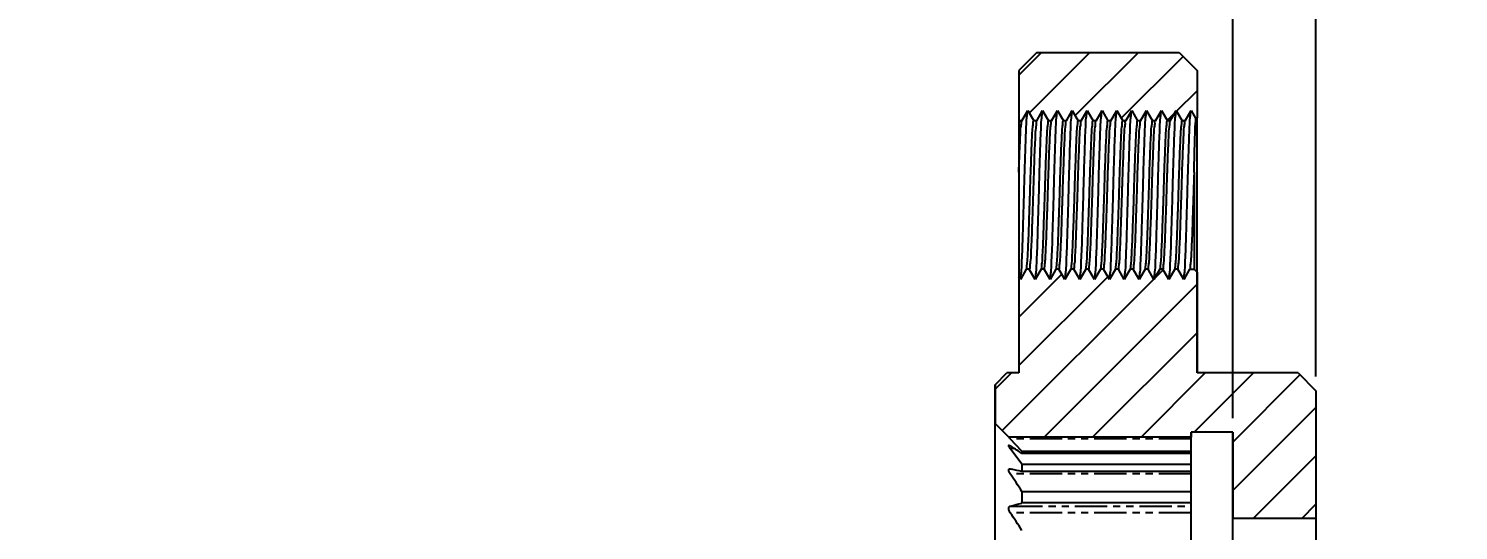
# Model space of a CAD drawing. Header units: inches. Extents: x 143 to 260, y 260 to 338.
# Drawn here: x 182.26 to 206.34, y 314.39 to 322.85 of the extents above; entities that cross this region are included whole.
import ezdxf

# ---------------------------------------------------------------- set-up
doc = ezdxf.new("R2010")
doc.units = ezdxf.units.IN
doc.header["$LTSCALE"] = 1.21
doc.header["$MEASUREMENT"] = 0
doc.header["$PDMODE"] = 3
doc.header["$PDSIZE"] = 0.3125
doc.linetypes.add('PHANTOM', pattern=[0.8, 0.45, -0.05, 0.1, -0.05, 0.1, -0.05])
doc.layers.get('0').update_dxf_attribs({"linetype": 'CONTINUOUS'})
doc.layers.get('Defpoints').update_dxf_attribs({"linetype": 'CONTINUOUS'})
doc.layers.add('DEFAULT_3', color=7, linetype='PHANTOM')
doc.styles.get("Standard").update_dxf_attribs({"font": 'txt', "width": 0.8})
doc.dimstyles.new('lqq', dxfattribs={"dimscale": 0.8, "dimtxt": 3.5, "dimasz": 1.5, "dimexe": 1, "dimexo": 0.3, "dimgap": 1.5, "dimtad": 1, "dimtoh": 1, "dimdsep": 46, "dimtxsty": 'Standard', "dimcen": 2.5, "dimclrd": 5, "dimclre": 5, "dimclrt": 5, "dimazin": 2, "dimtfac": 0.714286, "dimtmove": 0, "dimatfit": 3, "dimfxl": 1, "dimtolj": 1, "dimtzin": 0, "dimlwd": -1, "dimlwe": -1, "dimarcsym": 0})

# ---------------------------------------------------------------- blocks, each defined once
blk = doc.blocks.new('*D27')
at = {"color": 5, "transparency": 16777216}
for p, q in [((178.019, 323.077), (176.373, 321.132)), ((187.432, 323.077), (178.019, 323.077)), ((163.452, 305.866), (175.597, 320.216)), ((162.676, 304.95), (161.901, 304.034))]:
    blk.add_line(p, q, dxfattribs=at)
for points in [[(176.22, 321.261), (176.525, 321.002), (175.597, 320.216)], [(162.524, 305.079), (162.829, 304.82), (163.452, 305.866)]]:
    blk.add_solid(points, dxfattribs=at)
at = {"layer": 'Defpoints', "color": 0, "transparency": 16777216}
for p in [(175.597, 320.216), (163.452, 305.866)]:
    blk.add_point(p, dxfattribs=at)
at = {"color": 5, "transparency": 16777216, "insert": (183.326, 325.677), "char_height": 2.8, "attachment_point": 5}
blk.add_mtext('\\A1;∅18.8', dxfattribs=at)
blk = doc.blocks.new('*D32')
at = {"color": 5, "transparency": 16777216}
for p, q in [((202.536, 316.281), (202.536, 324.766)), ((203.936, 316.981), (203.936, 324.766)), ((201.336, 323.966), (194.003, 323.966)), ((203.936, 323.966), (202.536, 323.966)), ((205.136, 323.966), (206.336, 323.966))]:
    blk.add_line(p, q, dxfattribs=at)
for points in [[(201.336, 324.166), (201.336, 323.766), (202.536, 323.966)], [(205.136, 324.166), (205.136, 323.766), (203.936, 323.966)]]:
    blk.add_solid(points, dxfattribs=at)
at = {"layer": 'Defpoints', "color": 0, "transparency": 16777216}
for p in [(202.536, 323.966), (203.936, 316.741), (202.536, 316.041)]:
    blk.add_point(p, dxfattribs=at)
at = {"color": 5, "transparency": 16777216, "insert": (197.07, 326.566), "char_height": 2.8, "attachment_point": 5}
blk.add_mtext('\\A1;1.4', dxfattribs=at)

msp = doc.modelspace()

# ---------------------------------------------------------------- hatches: boundary and pattern name
at = {"linetype": 'Continuous'}
h = msp.add_hatch(dxfattribs=at)
h.set_pattern_fill('XSEC0002', color=2, scale=0.576564, angle=45, style=0, pattern_type=0)
h.set_pattern_definition([(45, (0, 0), (-0.40769225, 0.40769225), [])])
edge = h.paths.add_edge_path()
edge.add_line((203.936, 316.741), (203.936, 314.591))
edge.add_line((203.936, 314.591), (202.536, 314.591))
edge.add_line((202.536, 316.041), (202.536, 314.591))
edge.add_line((202.536, 316.041), (201.836, 316.041))
edge.add_line((201.836, 316.041), (201.836, 315.962))
edge.add_line((201.836, 315.962), (198.765, 315.962))
edge.add_line((198.765, 315.962), (198.536, 316.191))
edge.add_line((198.536, 316.841), (198.536, 316.191))
edge.add_line((198.536, 316.841), (198.736, 317.041))
edge.add_line((198.936, 317.041), (198.736, 317.041))
edge.add_line((198.936, 318.661), (198.936, 317.041))
edge.add_line((198.961, 318.617), (198.936, 318.661))
edge.add_line((199.061, 318.791), (198.961, 318.617))
edge.add_line((199.111, 318.791), (199.061, 318.791))
edge.add_line((199.211, 318.617), (199.111, 318.791))
edge.add_line((199.311, 318.791), (199.211, 318.617))
edge.add_line((199.361, 318.791), (199.311, 318.791))
edge.add_line((199.461, 318.617), (199.361, 318.791))
edge.add_line((199.561, 318.791), (199.461, 318.617))
edge.add_line((199.611, 318.791), (199.561, 318.791))
edge.add_line((199.711, 318.617), (199.611, 318.791))
edge.add_line((199.811, 318.791), (199.711, 318.617))
edge.add_line((199.861, 318.791), (199.811, 318.791))
edge.add_line((199.961, 318.617), (199.861, 318.791))
edge.add_line((200.061, 318.791), (199.961, 318.617))
edge.add_line((200.111, 318.791), (200.061, 318.791))
edge.add_line((200.211, 318.617), (200.111, 318.791))
edge.add_line((200.311, 318.791), (200.211, 318.617))
edge.add_line((200.361, 318.791), (200.311, 318.791))
edge.add_line((200.461, 318.617), (200.361, 318.791))
edge.add_line((200.561, 318.791), (200.461, 318.617))
edge.add_line((200.611, 318.791), (200.561, 318.791))
edge.add_line((200.711, 318.617), (200.611, 318.791))
edge.add_line((200.811, 318.791), (200.711, 318.617))
edge.add_line((200.861, 318.791), (200.811, 318.791))
edge.add_line((200.961, 318.617), (200.861, 318.791))
edge.add_line((201.061, 318.791), (200.961, 318.617))
edge.add_line((201.111, 318.791), (201.061, 318.791))
edge.add_line((201.211, 318.617), (201.111, 318.791))
edge.add_line((201.311, 318.791), (201.211, 318.617))
edge.add_line((201.361, 318.791), (201.311, 318.791))
edge.add_line((201.461, 318.617), (201.361, 318.791))
edge.add_line((201.561, 318.791), (201.461, 318.617))
edge.add_line((201.611, 318.791), (201.561, 318.791))
edge.add_line((201.711, 318.617), (201.611, 318.791))
edge.add_line((201.811, 318.791), (201.711, 318.617))
edge.add_line((201.811, 318.791), (201.886, 318.791))
edge.add_line((201.936, 318.741), (201.886, 318.791))
edge.add_line((201.936, 318.741), (201.936, 317.041))
edge.add_line((203.636, 317.041), (201.936, 317.041))
edge.add_line((203.636, 317.041), (203.936, 316.741))
edge = h.paths.add_edge_path()
edge.add_line((203.936, 311.491), (203.936, 309.341))
edge.add_line((203.636, 309.041), (203.936, 309.341))
edge.add_line((203.636, 309.041), (201.936, 309.041))
edge.add_line((201.936, 309.041), (201.936, 307.341))
edge.add_line((201.936, 307.341), (201.886, 307.291))
edge.add_line((201.811, 307.291), (201.886, 307.291))
edge.add_line((201.711, 307.464), (201.811, 307.291))
edge.add_line((201.611, 307.291), (201.711, 307.464))
edge.add_line((201.611, 307.291), (201.561, 307.291))
edge.add_line((201.461, 307.464), (201.561, 307.291))
edge.add_line((201.361, 307.291), (201.461, 307.464))
edge.add_line((201.361, 307.291), (201.311, 307.291))
edge.add_line((201.211, 307.464), (201.311, 307.291))
edge.add_line((201.111, 307.291), (201.211, 307.464))
edge.add_line((201.111, 307.291), (201.061, 307.291))
edge.add_line((200.961, 307.464), (201.061, 307.291))
edge.add_line((200.861, 307.291), (200.961, 307.464))
edge.add_line((200.861, 307.291), (200.811, 307.291))
edge.add_line((200.711, 307.464), (200.811, 307.291))
edge.add_line((200.611, 307.291), (200.711, 307.464))
edge.add_line((200.611, 307.291), (200.561, 307.291))
edge.add_line((200.461, 307.464), (200.561, 307.291))
edge.add_line((200.361, 307.291), (200.461, 307.464))
edge.add_line((200.361, 307.291), (200.311, 307.291))
edge.add_line((200.211, 307.464), (200.311, 307.291))
edge.add_line((200.111, 307.291), (200.211, 307.464))
edge.add_line((200.111, 307.291), (200.061, 307.291))
edge.add_line((199.961, 307.464), (200.061, 307.291))
edge.add_line((199.861, 307.291), (199.961, 307.464))
edge.add_line((199.861, 307.291), (199.811, 307.291))
edge.add_line((199.711, 307.464), (199.811, 307.291))
edge.add_line((199.611, 307.291), (199.711, 307.464))
edge.add_line((199.611, 307.291), (199.561, 307.291))
edge.add_line((199.461, 307.464), (199.561, 307.291))
edge.add_line((199.361, 307.291), (199.461, 307.464))
edge.add_line((199.361, 307.291), (199.311, 307.291))
edge.add_line((199.211, 307.464), (199.311, 307.291))
edge.add_line((199.111, 307.291), (199.211, 307.464))
edge.add_line((199.111, 307.291), (199.061, 307.291))
edge.add_line((198.961, 307.464), (199.061, 307.291))
edge.add_line((198.936, 307.421), (198.961, 307.464))
edge.add_line((198.936, 309.041), (198.936, 307.421))
edge.add_line((198.936, 309.041), (198.736, 309.041))
edge.add_line((198.536, 309.241), (198.736, 309.041))
edge.add_line((198.536, 309.891), (198.536, 309.241))
edge.add_line((198.765, 310.119), (198.536, 309.891))
edge.add_line((201.836, 310.119), (198.765, 310.119))
edge.add_line((201.836, 310.119), (201.836, 310.041))
edge.add_line((202.536, 310.041), (201.836, 310.041))
edge.add_line((202.536, 311.491), (202.536, 310.041))
edge.add_line((203.936, 311.491), (202.536, 311.491))
edge = h.paths.add_edge_path()
edge.add_line((201.936, 322.141), (201.936, 321.341))
edge.add_line((201.936, 321.341), (201.918, 321.322))
edge.add_line((201.836, 321.464), (201.918, 321.322))
edge.add_line((201.736, 321.291), (201.836, 321.464))
edge.add_line((201.736, 321.291), (201.686, 321.291))
edge.add_line((201.586, 321.464), (201.686, 321.291))
edge.add_line((201.486, 321.291), (201.586, 321.464))
edge.add_line((201.486, 321.291), (201.436, 321.291))
edge.add_line((201.336, 321.464), (201.436, 321.291))
edge.add_line((201.236, 321.291), (201.336, 321.464))
edge.add_line((201.236, 321.291), (201.186, 321.291))
edge.add_line((201.086, 321.464), (201.186, 321.291))
edge.add_line((200.986, 321.291), (201.086, 321.464))
edge.add_line((200.986, 321.291), (200.936, 321.291))
edge.add_line((200.836, 321.464), (200.936, 321.291))
edge.add_line((200.736, 321.291), (200.836, 321.464))
edge.add_line((200.736, 321.291), (200.686, 321.291))
edge.add_line((200.586, 321.464), (200.686, 321.291))
edge.add_line((200.486, 321.291), (200.586, 321.464))
edge.add_line((200.486, 321.291), (200.436, 321.291))
edge.add_line((200.336, 321.464), (200.436, 321.291))
edge.add_line((200.236, 321.291), (200.336, 321.464))
edge.add_line((200.236, 321.291), (200.186, 321.291))
edge.add_line((200.086, 321.464), (200.186, 321.291))
edge.add_line((199.986, 321.291), (200.086, 321.464))
edge.add_line((199.986, 321.291), (199.936, 321.291))
edge.add_line((199.836, 321.464), (199.936, 321.291))
edge.add_line((199.736, 321.291), (199.836, 321.464))
edge.add_line((199.736, 321.291), (199.686, 321.291))
edge.add_line((199.586, 321.464), (199.686, 321.291))
edge.add_line((199.486, 321.291), (199.586, 321.464))
edge.add_line((199.486, 321.291), (199.436, 321.291))
edge.add_line((199.336, 321.464), (199.436, 321.291))
edge.add_line((199.236, 321.291), (199.336, 321.464))
edge.add_line((199.236, 321.291), (199.186, 321.291))
edge.add_line((199.086, 321.464), (199.186, 321.291))
edge.add_line((198.986, 321.291), (199.086, 321.464))
edge.add_line((198.986, 321.291), (198.936, 321.291))
edge.add_line((198.936, 322.141), (198.936, 321.291))
edge.add_line((199.236, 322.441), (198.936, 322.141))
edge.add_line((199.236, 322.441), (201.636, 322.441))
edge.add_line((201.636, 322.441), (201.936, 322.141))
edge = h.paths.add_edge_path()
edge.add_line((201.936, 304.741), (201.936, 303.941))
edge.add_line((201.636, 303.641), (201.936, 303.941))
edge.add_line((199.236, 303.641), (201.636, 303.641))
edge.add_line((199.236, 303.641), (198.936, 303.941))
edge.add_line((198.936, 304.791), (198.936, 303.941))
edge.add_line((198.986, 304.791), (198.936, 304.791))
edge.add_line((199.086, 304.617), (198.986, 304.791))
edge.add_line((199.186, 304.791), (199.086, 304.617))
edge.add_line((199.236, 304.791), (199.186, 304.791))
edge.add_line((199.336, 304.617), (199.236, 304.791))
edge.add_line((199.436, 304.791), (199.336, 304.617))
edge.add_line((199.486, 304.791), (199.436, 304.791))
edge.add_line((199.586, 304.617), (199.486, 304.791))
edge.add_line((199.686, 304.791), (199.586, 304.617))
edge.add_line((199.736, 304.791), (199.686, 304.791))
edge.add_line((199.836, 304.617), (199.736, 304.791))
edge.add_line((199.936, 304.791), (199.836, 304.617))
edge.add_line((199.986, 304.791), (199.936, 304.791))
edge.add_line((200.086, 304.617), (199.986, 304.791))
edge.add_line((200.186, 304.791), (200.086, 304.617))
edge.add_line((200.236, 304.791), (200.186, 304.791))
edge.add_line((200.336, 304.617), (200.236, 304.791))
edge.add_line((200.436, 304.791), (200.336, 304.617))
edge.add_line((200.486, 304.791), (200.436, 304.791))
edge.add_line((200.586, 304.617), (200.486, 304.791))
edge.add_line((200.686, 304.791), (200.586, 304.617))
edge.add_line((200.736, 304.791), (200.686, 304.791))
edge.add_line((200.836, 304.617), (200.736, 304.791))
edge.add_line((200.936, 304.791), (200.836, 304.617))
edge.add_line((200.986, 304.791), (200.936, 304.791))
edge.add_line((201.086, 304.617), (200.986, 304.791))
edge.add_line((201.186, 304.791), (201.086, 304.617))
edge.add_line((201.236, 304.791), (201.186, 304.791))
edge.add_line((201.336, 304.617), (201.236, 304.791))
edge.add_line((201.436, 304.791), (201.336, 304.617))
edge.add_line((201.486, 304.791), (201.436, 304.791))
edge.add_line((201.586, 304.617), (201.486, 304.791))
edge.add_line((201.686, 304.791), (201.586, 304.617))
edge.add_line((201.736, 304.791), (201.686, 304.791))
edge.add_line((201.836, 304.617), (201.736, 304.791))
edge.add_line((201.918, 304.759), (201.836, 304.617))
edge.add_line((201.936, 304.741), (201.918, 304.759))

# ---------------------------------------------------------------- linework, layer by layer
at = {"color": 7, "linetype": 'Continuous'}
for p, q in [((199.236, 322.441), (198.936, 322.141)), ((199.236, 322.441), (198.936, 322.141)), ((199.236, 322.441), (201.636, 322.441)), ((199.236, 322.441), (201.636, 322.441)), ((201.636, 322.441), (201.936, 322.141)), ((201.636, 322.441), (201.936, 322.141)), ((198.936, 322.141), (198.936, 321.291)), ((198.936, 322.141), (198.936, 317.041)), ((201.936, 322.141), (201.936, 321.341)), ((201.936, 322.141), (201.936, 321.341)), ((198.986, 321.291), (199.086, 321.464)), ((198.986, 321.291), (199.086, 321.464)), ((199.078, 321.409), (199.08, 321.46)), ((199.086, 321.464), (199.186, 321.291)), ((199.086, 321.464), (199.186, 321.291)), ((199.236, 321.291), (199.336, 321.464)), ((199.236, 321.291), (199.336, 321.464)), ((199.328, 321.409), (199.33, 321.46)), ((199.336, 321.464), (199.436, 321.291)), ((199.336, 321.464), (199.436, 321.291)), ((199.486, 321.291), (199.586, 321.464)), ((199.486, 321.291), (199.586, 321.464)), ((199.578, 321.409), (199.58, 321.46)), ((199.586, 321.464), (199.686, 321.291)), ((199.586, 321.464), (199.686, 321.291)), ((199.736, 321.291), (199.836, 321.464)), ((199.736, 321.291), (199.836, 321.464)), ((199.828, 321.409), (199.83, 321.46)), ((199.836, 321.464), (199.936, 321.291)), ((199.836, 321.464), (199.936, 321.291)), ((199.986, 321.291), (200.086, 321.464)), ((199.986, 321.291), (200.086, 321.464)), ((200.078, 321.408), (200.08, 321.46)), ((200.086, 321.464), (200.186, 321.291)), ((200.086, 321.464), (200.186, 321.291)), ((200.236, 321.291), (200.336, 321.464)), ((200.236, 321.291), (200.336, 321.464)), ((200.328, 321.409), (200.33, 321.46)), ((200.336, 321.464), (200.436, 321.291)), ((200.336, 321.464), (200.436, 321.291)), ((200.486, 321.291), (200.586, 321.464)), ((200.486, 321.291), (200.586, 321.464)), ((200.578, 321.409), (200.58, 321.46)), ((200.586, 321.464), (200.686, 321.291)), ((200.586, 321.464), (200.686, 321.291)), ((200.736, 321.291), (200.836, 321.464)), ((200.736, 321.291), (200.836, 321.464)), ((200.828, 321.409), (200.83, 321.46)), ((200.836, 321.464), (200.936, 321.291)), ((200.836, 321.464), (200.936, 321.291)), ((200.986, 321.291), (201.086, 321.464)), ((200.986, 321.291), (201.086, 321.464)), ((201.078, 321.409), (201.08, 321.46)), ((201.086, 321.464), (201.186, 321.291)), ((201.086, 321.464), (201.186, 321.291)), ((201.236, 321.291), (201.336, 321.464)), ((201.236, 321.291), (201.336, 321.464)), ((201.328, 321.409), (201.33, 321.46)), ((201.336, 321.464), (201.436, 321.291)), ((201.336, 321.464), (201.436, 321.291)), ((201.486, 321.291), (201.586, 321.464)), ((201.486, 321.291), (201.586, 321.464)), ((201.578, 321.409), (201.58, 321.46)), ((201.586, 321.464), (201.686, 321.291)), ((201.586, 321.464), (201.686, 321.291)), ((201.736, 321.291), (201.836, 321.464)), ((201.736, 321.291), (201.836, 321.464)), ((201.828, 321.409), (201.83, 321.46)), ((201.836, 321.464), (201.918, 321.322)), ((201.836, 321.464), (201.918, 321.322)), ((198.986, 321.291), (198.936, 321.291)), ((198.986, 321.291), (198.936, 321.291)), ((199.236, 321.291), (199.186, 321.291)), ((199.236, 321.291), (199.186, 321.291)), ((199.234, 321.29), (199.227, 321.277)), ((199.486, 321.291), (199.436, 321.291)), ((199.486, 321.291), (199.436, 321.291)), ((199.736, 321.291), (199.686, 321.291)), ((199.736, 321.291), (199.686, 321.291)), ((199.986, 321.291), (199.936, 321.291)), ((199.986, 321.291), (199.936, 321.291)), ((200.236, 321.291), (200.186, 321.291)), ((200.236, 321.291), (200.186, 321.291)), ((200.486, 321.291), (200.436, 321.291)), ((200.486, 321.291), (200.436, 321.291)), ((200.736, 321.291), (200.686, 321.291)), ((200.736, 321.291), (200.686, 321.291)), ((200.986, 321.291), (200.936, 321.291)), ((200.986, 321.291), (200.936, 321.291)), ((201.236, 321.291), (201.186, 321.291)), ((201.236, 321.291), (201.186, 321.291)), ((201.486, 321.291), (201.436, 321.291)), ((201.486, 321.291), (201.436, 321.291)), ((201.736, 321.291), (201.686, 321.291)), ((201.736, 321.291), (201.686, 321.291)), ((201.936, 321.341), (201.918, 321.322)), ((201.936, 321.341), (201.918, 321.322)), ((201.936, 317.041), (201.936, 321.337)), ((201.886, 320.427), (201.886, 318.791)), ((199.061, 318.791), (198.961, 318.617)), ((199.061, 318.791), (198.961, 318.617)), ((199.111, 318.791), (199.061, 318.791)), ((199.111, 318.791), (199.061, 318.791)), ((199.064, 318.791), (199.07, 318.803)), ((199.211, 318.617), (199.111, 318.791)), ((199.211, 318.617), (199.111, 318.791)), ((199.311, 318.791), (199.211, 318.617)), ((199.311, 318.791), (199.211, 318.617)), ((199.361, 318.791), (199.311, 318.791)), ((199.361, 318.791), (199.311, 318.791)), ((199.314, 318.791), (199.32, 318.803)), ((199.461, 318.617), (199.361, 318.791)), ((199.461, 318.617), (199.361, 318.791)), ((199.561, 318.791), (199.461, 318.617)), ((199.561, 318.791), (199.461, 318.617)), ((199.611, 318.791), (199.561, 318.791)), ((199.611, 318.791), (199.561, 318.791)), ((199.564, 318.791), (199.57, 318.803)), ((199.711, 318.617), (199.611, 318.791)), ((199.711, 318.617), (199.611, 318.791)), ((199.811, 318.791), (199.711, 318.617)), ((199.811, 318.791), (199.711, 318.617)), ((199.861, 318.791), (199.811, 318.791)), ((199.861, 318.791), (199.811, 318.791)), ((199.814, 318.791), (199.82, 318.803)), ((199.961, 318.617), (199.861, 318.791)), ((199.961, 318.617), (199.861, 318.791)), ((200.061, 318.791), (199.961, 318.617)), ((200.061, 318.791), (199.961, 318.617)), ((200.111, 318.791), (200.061, 318.791)), ((200.111, 318.791), (200.061, 318.791)), ((200.064, 318.791), (200.07, 318.803)), ((200.211, 318.617), (200.111, 318.791)), ((200.211, 318.617), (200.111, 318.791)), ((200.311, 318.791), (200.211, 318.617)), ((200.311, 318.791), (200.211, 318.617)), ((200.361, 318.791), (200.311, 318.791)), ((200.361, 318.791), (200.311, 318.791)), ((200.314, 318.791), (200.32, 318.803)), ((200.461, 318.617), (200.361, 318.791)), ((200.461, 318.617), (200.361, 318.791)), ((200.561, 318.791), (200.461, 318.617)), ((200.561, 318.791), (200.461, 318.617)), ((200.611, 318.791), (200.561, 318.791)), ((200.611, 318.791), (200.561, 318.791)), ((200.564, 318.791), (200.57, 318.803)), ((200.711, 318.617), (200.611, 318.791)), ((200.711, 318.617), (200.611, 318.791)), ((200.811, 318.791), (200.711, 318.617)), ((200.811, 318.791), (200.711, 318.617)), ((200.861, 318.791), (200.811, 318.791)), ((200.861, 318.791), (200.811, 318.791)), ((200.814, 318.791), (200.82, 318.803)), ((200.961, 318.617), (200.861, 318.791)), ((200.961, 318.617), (200.861, 318.791)), ((201.061, 318.791), (200.961, 318.617)), ((201.061, 318.791), (200.961, 318.617)), ((201.111, 318.791), (201.061, 318.791)), ((201.111, 318.791), (201.061, 318.791)), ((201.064, 318.791), (201.07, 318.803)), ((201.211, 318.617), (201.111, 318.791)), ((201.211, 318.617), (201.111, 318.791)), ((201.311, 318.791), (201.211, 318.617)), ((201.311, 318.791), (201.211, 318.617)), ((201.361, 318.791), (201.311, 318.791)), ((201.361, 318.791), (201.311, 318.791)), ((201.314, 318.791), (201.32, 318.803)), ((201.461, 318.617), (201.361, 318.791)), ((201.461, 318.617), (201.361, 318.791)), ((201.561, 318.791), (201.461, 318.617)), ((201.561, 318.791), (201.461, 318.617)), ((201.611, 318.791), (201.561, 318.791)), ((201.611, 318.791), (201.561, 318.791)), ((201.564, 318.791), (201.57, 318.803)), ((201.711, 318.617), (201.611, 318.791)), ((201.711, 318.617), (201.611, 318.791)), ((201.811, 318.791), (201.711, 318.617)), ((201.811, 318.791), (201.711, 318.617)), ((201.811, 318.791), (201.886, 318.791)), ((201.811, 318.791), (201.886, 318.791)), ((201.936, 318.741), (201.886, 318.791)), ((201.936, 318.741), (201.886, 318.791)), ((201.936, 318.741), (201.936, 317.041)), ((198.936, 318.661), (198.936, 317.041)), ((198.961, 318.617), (198.936, 318.661)), ((198.961, 318.617), (198.936, 318.661)), ((198.968, 318.622), (198.969, 318.673)), ((199.218, 318.622), (199.219, 318.673)), ((199.468, 318.622), (199.469, 318.673)), ((199.718, 318.622), (199.719, 318.673)), ((199.968, 318.622), (199.969, 318.672)), ((200.218, 318.622), (200.219, 318.673)), ((200.468, 318.622), (200.469, 318.673)), ((200.718, 318.622), (200.719, 318.673)), ((200.968, 318.622), (200.969, 318.673)), ((201.218, 318.622), (201.219, 318.673)), ((201.468, 318.622), (201.469, 318.673)), ((201.718, 318.622), (201.719, 318.673)), ((198.536, 316.841), (198.736, 317.041)), ((198.536, 316.841), (198.736, 317.041)), ((198.536, 316.841), (198.536, 316.191)), ((198.536, 309.241), (198.536, 316.841)), ((198.936, 317.041), (198.736, 317.041)), ((198.936, 317.041), (198.736, 317.041)), ((203.636, 317.041), (201.936, 317.041)), ((203.636, 317.041), (201.936, 317.041)), ((203.636, 317.041), (203.936, 316.741)), ((203.636, 317.041), (203.936, 316.741)), ((203.936, 316.741), (203.936, 314.591)), ((203.936, 316.741), (203.936, 309.341)), ((198.765, 315.962), (198.536, 316.191)), ((198.765, 315.962), (198.536, 316.191)), ((201.836, 315.962), (198.765, 315.962)), ((201.836, 315.962), (198.765, 315.962)), ((198.986, 315.725), (198.792, 315.934)), ((202.536, 316.041), (201.836, 316.041)), ((201.836, 316.041), (201.836, 315.962)), ((201.836, 310.728), (201.836, 316.041)), ((202.536, 316.041), (201.836, 316.041)), ((202.536, 316.041), (202.536, 314.591)), ((202.536, 310.041), (202.536, 316.041)), ((198.769, 315.824), (198.792, 315.814)), ((198.986, 315.506), (198.792, 315.771)), ((198.986, 315.725), (198.986, 315.682)), ((198.986, 315.725), (201.836, 315.725)), ((201.836, 315.682), (198.986, 315.682)), ((198.792, 315.341), (198.781, 315.359)), ((198.783, 315.423), (198.792, 315.423)), ((198.792, 315.423), (198.814, 315.418)), ((198.986, 315.506), (198.986, 315.381)), ((198.986, 315.506), (201.836, 315.506)), ((201.836, 315.381), (198.986, 315.381)), ((198.986, 315.045), (198.986, 314.85)), ((198.986, 315.045), (201.836, 315.045)), ((201.836, 314.85), (198.986, 314.85)), ((203.936, 314.591), (202.536, 314.591)), ((203.936, 314.591), (202.536, 314.591))]:
    msp.add_line(p, q, dxfattribs=at)
for centre, radius, start, end in [((204.78, 321.772), 8.362, 224.0023, 224.2702), ((195.302, 310.423), 6.421, 56.8465, 57.0851), ((196.045, 311.548), 5.074, 54.5684, 56.9199), ((196.865, 305.985), 9.632, 77.2765, 78.3238), ((192.292, 310.858), 7.896, 32.0208, 34.5917), ((196.78, 322.683), 8.138, 284.3125, 285.7305), ((192.241, 310.192), 7.944, 31.8784, 34.4436)]:
    msp.add_arc(centre, radius, start, end, dxfattribs=at)
for points, start_tangent, end_tangent in [([(198.969, 318.673), (198.978, 318.74), (198.986, 318.889), (198.995, 319.088), (199.003, 319.329), (199.011, 319.601), (199.02, 319.892), (199.028, 320.189), (199.036, 320.48), (199.045, 320.752), (199.053, 320.993), (199.061, 321.192), (199.07, 321.341), (199.078, 321.409)], (0.003705, 0.122179), (0.003705, 0.122179)), ([(199.219, 318.673), (199.228, 318.74), (199.236, 318.889), (199.245, 319.088), (199.253, 319.329), (199.261, 319.601), (199.27, 319.892), (199.278, 320.189), (199.286, 320.48), (199.295, 320.752), (199.303, 320.993), (199.311, 321.192), (199.32, 321.341), (199.328, 321.409)], (0.003705, 0.122179), (0.003705, 0.122179)), ([(199.469, 318.673), (199.478, 318.74), (199.486, 318.889), (199.495, 319.088), (199.503, 319.329), (199.511, 319.601), (199.52, 319.892), (199.528, 320.189), (199.536, 320.48), (199.545, 320.752), (199.553, 320.993), (199.561, 321.192), (199.57, 321.341), (199.578, 321.409)], (0.003705, 0.122179), (0.003705, 0.122179)), ([(199.719, 318.673), (199.728, 318.74), (199.736, 318.889), (199.745, 319.088), (199.753, 319.329), (199.761, 319.601), (199.77, 319.892), (199.778, 320.189), (199.786, 320.48), (199.795, 320.752), (199.803, 320.993), (199.811, 321.192), (199.82, 321.341), (199.828, 321.409)], (0.003705, 0.122179), (0.003705, 0.122179)), ([(200.02, 319.889), (200.028, 320.187), (200.036, 320.478), (200.045, 320.75), (200.053, 320.992), (200.061, 321.191), (200.07, 321.34), (200.078, 321.408)], (0.001688, 0.060046), (0.002043, 0.067852)), ([(200.219, 318.673), (200.228, 318.74), (200.236, 318.889), (200.245, 319.088), (200.253, 319.329), (200.261, 319.601), (200.27, 319.892), (200.278, 320.189), (200.286, 320.48), (200.295, 320.752), (200.303, 320.993), (200.311, 321.192), (200.32, 321.341), (200.328, 321.409)], (0.003705, 0.122179), (0.003705, 0.122179)), ([(200.469, 318.673), (200.478, 318.74), (200.486, 318.889), (200.495, 319.088), (200.503, 319.329), (200.511, 319.601), (200.52, 319.892), (200.528, 320.189), (200.536, 320.48), (200.545, 320.752), (200.553, 320.993), (200.561, 321.192), (200.57, 321.341), (200.578, 321.409)], (0.003705, 0.122179), (0.003705, 0.122179)), ([(200.719, 318.673), (200.728, 318.74), (200.736, 318.889), (200.745, 319.088), (200.753, 319.329), (200.761, 319.601), (200.77, 319.892), (200.778, 320.189), (200.786, 320.48), (200.795, 320.752), (200.803, 320.993), (200.811, 321.192), (200.82, 321.341), (200.828, 321.409)], (0.003705, 0.122179), (0.003705, 0.122179)), ([(200.969, 318.673), (200.978, 318.74), (200.986, 318.889), (200.995, 319.088), (201.003, 319.329), (201.011, 319.601), (201.02, 319.892), (201.028, 320.189), (201.036, 320.48), (201.045, 320.752), (201.053, 320.993), (201.061, 321.192), (201.07, 321.341), (201.078, 321.409)], (0.003705, 0.122179), (0.003705, 0.122179)), ([(201.219, 318.673), (201.228, 318.74), (201.236, 318.889), (201.245, 319.088), (201.253, 319.329), (201.261, 319.601), (201.27, 319.892), (201.278, 320.189), (201.286, 320.48), (201.295, 320.752), (201.303, 320.993), (201.311, 321.192), (201.32, 321.341), (201.328, 321.409)], (0.003705, 0.122179), (0.003705, 0.122179)), ([(201.469, 318.673), (201.478, 318.74), (201.486, 318.889), (201.495, 319.088), (201.503, 319.329), (201.511, 319.601), (201.52, 319.892), (201.528, 320.189), (201.536, 320.48), (201.545, 320.752), (201.553, 320.993), (201.561, 321.192), (201.57, 321.341), (201.578, 321.409)], (0.003705, 0.122179), (0.003705, 0.122179)), ([(201.719, 318.673), (201.728, 318.74), (201.736, 318.889), (201.745, 319.088), (201.753, 319.329), (201.761, 319.601), (201.77, 319.892), (201.778, 320.189), (201.786, 320.48), (201.795, 320.752), (201.803, 320.993), (201.811, 321.192), (201.82, 321.341), (201.828, 321.409)], (0.003705, 0.122179), (0.003705, 0.122179)), ([(198.936, 320.427), (198.945, 320.666), (198.953, 320.877), (198.961, 321.052), (198.97, 321.183), (198.978, 321.263), (198.982, 321.289)], (0.001134, 0.033885), (0.022007, 0.016483)), ([(199.07, 318.803), (199.07, 318.818), (199.078, 318.899), (199.086, 319.029), (199.095, 319.204), (199.103, 319.416), (199.111, 319.654), (199.12, 319.91), (199.128, 320.171), (199.136, 320.427), (199.145, 320.666), (199.153, 320.877), (199.161, 321.052), (199.17, 321.183), (199.178, 321.263), (199.186, 321.291)], (0.010737, 0.118429), (0.097968, 0)), ([(199.227, 321.277), (199.227, 321.26), (199.219, 321.168), (199.21, 321.022), (199.201, 320.828), (199.192, 320.589), (199.183, 320.32), (199.174, 320.043), (199.165, 319.765), (199.156, 319.496), (199.147, 319.256), (199.138, 319.061), (199.129, 318.914), (199.12, 318.822), (199.111, 318.791)], (-0.008624, -0.11901), (-0.09788, 0)), ([(199.32, 318.803), (199.32, 318.818), (199.328, 318.899), (199.336, 319.029), (199.345, 319.204), (199.353, 319.416), (199.361, 319.654), (199.37, 319.91), (199.378, 320.171), (199.386, 320.427), (199.395, 320.666), (199.403, 320.877), (199.411, 321.052), (199.42, 321.183), (199.428, 321.263), (199.436, 321.291)], (0.010737, 0.118429), (0.097968, 0)), ([(199.361, 318.791), (199.37, 318.818), (199.378, 318.899), (199.386, 319.029), (199.395, 319.204), (199.403, 319.416), (199.411, 319.654), (199.42, 319.91), (199.428, 320.171), (199.436, 320.427), (199.445, 320.666), (199.453, 320.877), (199.461, 321.052), (199.47, 321.183), (199.478, 321.263), (199.482, 321.289)], (0.098436, 0), (0.063894, 0.047856)), ([(199.57, 318.803), (199.57, 318.818), (199.578, 318.899), (199.586, 319.029), (199.595, 319.204), (199.603, 319.416), (199.611, 319.654), (199.62, 319.91), (199.628, 320.171), (199.636, 320.427), (199.645, 320.666), (199.653, 320.877), (199.661, 321.052), (199.67, 321.183), (199.678, 321.263), (199.686, 321.291)], (0.010737, 0.118429), (0.097968, 0)), ([(199.611, 318.791), (199.62, 318.818), (199.628, 318.899), (199.636, 319.029), (199.645, 319.204), (199.653, 319.416), (199.661, 319.654), (199.67, 319.91), (199.678, 320.171), (199.686, 320.427), (199.695, 320.666), (199.703, 320.877), (199.711, 321.052), (199.72, 321.183), (199.728, 321.263), (199.732, 321.289)], (0.098436, 0), (0.063894, 0.047856)), ([(199.82, 318.803), (199.82, 318.818), (199.828, 318.899), (199.836, 319.029), (199.845, 319.204), (199.853, 319.416), (199.861, 319.654), (199.87, 319.91), (199.878, 320.171), (199.886, 320.427), (199.895, 320.666), (199.903, 320.877), (199.911, 321.052), (199.92, 321.183), (199.928, 321.263), (199.936, 321.291)], (0.010737, 0.118429), (0.097968, 0)), ([(199.92, 319.907), (199.928, 320.169), (199.936, 320.425), (199.945, 320.664), (199.953, 320.876), (199.961, 321.051), (199.97, 321.182), (199.978, 321.263), (199.982, 321.289)], (0.00174, 0.054352), (0.035298, 0.026425)), ([(200.111, 318.791), (200.12, 318.818), (200.128, 318.899), (200.136, 319.029), (200.145, 319.204), (200.153, 319.416), (200.161, 319.654), (200.17, 319.91), (200.178, 320.171), (200.186, 320.427), (200.195, 320.666), (200.203, 320.877), (200.211, 321.052), (200.22, 321.183), (200.228, 321.263), (200.232, 321.289)], (0.098436, 0), (0.063894, 0.047856)), ([(200.12, 319.907), (200.128, 320.169), (200.136, 320.425), (200.145, 320.664), (200.153, 320.876), (200.161, 321.051), (200.17, 321.182), (200.178, 321.263), (200.186, 321.291)], (0.001746, 0.05455), (0.054578, 0)), ([(200.32, 318.803), (200.32, 318.818), (200.328, 318.899), (200.336, 319.029), (200.345, 319.204), (200.353, 319.416), (200.361, 319.654), (200.37, 319.91), (200.378, 320.171), (200.386, 320.427), (200.395, 320.666), (200.403, 320.877), (200.411, 321.052), (200.42, 321.183), (200.428, 321.263), (200.436, 321.291)], (0.010737, 0.118429), (0.097968, 0)), ([(200.361, 318.791), (200.37, 318.818), (200.378, 318.899), (200.386, 319.029), (200.395, 319.204), (200.403, 319.416), (200.411, 319.654), (200.42, 319.91), (200.428, 320.171), (200.436, 320.427), (200.445, 320.666), (200.453, 320.877), (200.461, 321.052), (200.47, 321.183), (200.478, 321.263), (200.482, 321.289)], (0.098436, 0), (0.063894, 0.047856)), ([(200.57, 318.803), (200.57, 318.818), (200.578, 318.899), (200.586, 319.029), (200.595, 319.204), (200.603, 319.416), (200.611, 319.654), (200.62, 319.91), (200.628, 320.171), (200.636, 320.427), (200.645, 320.666), (200.653, 320.877), (200.661, 321.052), (200.67, 321.183), (200.678, 321.263), (200.686, 321.291)], (0.010737, 0.118429), (0.097968, 0)), ([(200.611, 318.791), (200.62, 318.818), (200.628, 318.899), (200.636, 319.029), (200.645, 319.204), (200.653, 319.416), (200.661, 319.654), (200.67, 319.91), (200.678, 320.171), (200.686, 320.427), (200.695, 320.666), (200.703, 320.877), (200.711, 321.052), (200.72, 321.183), (200.728, 321.263), (200.732, 321.289)], (0.098436, 0), (0.063894, 0.047856)), ([(200.82, 318.803), (200.82, 318.818), (200.828, 318.899), (200.836, 319.029), (200.845, 319.204), (200.853, 319.416), (200.861, 319.654), (200.87, 319.91), (200.878, 320.171), (200.886, 320.427), (200.895, 320.666), (200.903, 320.877), (200.911, 321.052), (200.92, 321.183), (200.928, 321.263), (200.936, 321.291)], (0.010737, 0.118429), (0.097968, 0)), ([(200.861, 318.791), (200.87, 318.818), (200.878, 318.899), (200.886, 319.029), (200.895, 319.204), (200.903, 319.416), (200.911, 319.654), (200.92, 319.91), (200.928, 320.171), (200.936, 320.427), (200.945, 320.666), (200.953, 320.877), (200.961, 321.052), (200.97, 321.183), (200.978, 321.263), (200.982, 321.289)], (0.098436, 0), (0.063894, 0.047856)), ([(201.07, 318.803), (201.07, 318.818), (201.078, 318.899), (201.086, 319.029), (201.095, 319.204), (201.103, 319.416), (201.111, 319.654), (201.12, 319.91), (201.128, 320.171), (201.136, 320.427), (201.145, 320.666), (201.153, 320.877), (201.161, 321.052), (201.17, 321.183), (201.178, 321.263), (201.186, 321.291)], (0.010737, 0.118429), (0.097968, 0)), ([(201.111, 318.791), (201.12, 318.818), (201.128, 318.899), (201.136, 319.029), (201.145, 319.204), (201.153, 319.416), (201.161, 319.654), (201.17, 319.91), (201.178, 320.171), (201.186, 320.427), (201.195, 320.666), (201.203, 320.877), (201.211, 321.052), (201.22, 321.183), (201.228, 321.263), (201.232, 321.289)], (0.098436, 0), (0.063894, 0.047856)), ([(201.32, 318.803), (201.32, 318.818), (201.328, 318.899), (201.336, 319.029), (201.345, 319.204), (201.353, 319.416), (201.361, 319.654), (201.37, 319.91), (201.378, 320.171), (201.386, 320.427), (201.395, 320.666), (201.403, 320.877), (201.411, 321.052), (201.42, 321.183), (201.428, 321.263), (201.436, 321.291)], (0.010737, 0.118429), (0.097968, 0)), ([(201.361, 318.791), (201.37, 318.818), (201.378, 318.899), (201.386, 319.029), (201.395, 319.204), (201.403, 319.416), (201.411, 319.654), (201.42, 319.91), (201.428, 320.171), (201.436, 320.427), (201.445, 320.666), (201.453, 320.877), (201.461, 321.052), (201.47, 321.183), (201.478, 321.263), (201.482, 321.289)], (0.098436, 0), (0.063894, 0.047856)), ([(201.57, 318.803), (201.57, 318.818), (201.578, 318.899), (201.586, 319.029), (201.595, 319.204), (201.603, 319.416), (201.611, 319.654), (201.62, 319.91), (201.628, 320.171), (201.636, 320.427), (201.645, 320.666), (201.653, 320.877), (201.661, 321.052), (201.67, 321.183), (201.678, 321.263), (201.686, 321.291)], (0.010737, 0.118429), (0.097968, 0)), ([(201.611, 318.791), (201.62, 318.818), (201.628, 318.899), (201.636, 319.029), (201.645, 319.204), (201.653, 319.416), (201.661, 319.654), (201.67, 319.91), (201.678, 320.171), (201.686, 320.427), (201.695, 320.666), (201.703, 320.877), (201.711, 321.052), (201.72, 321.183), (201.728, 321.263), (201.732, 321.289)], (0.098436, 0), (0.063894, 0.047856)), ([(201.886, 320.427), (201.891, 320.635), (201.895, 320.823), (201.9, 320.988), (201.904, 321.126), (201.909, 321.231), (201.914, 321.28)], (0.000709, 0.033629), (0.001281, 0.034469)), ([(201.914, 321.28), (201.914, 321.297), (201.918, 321.322)], (0.000063, 0.001693), (0.001168, 0.001168)), ([(201.886, 320.427), (201.878, 320.171), (201.87, 319.91), (201.861, 319.654), (201.853, 319.416), (201.845, 319.204), (201.836, 319.029), (201.828, 318.899), (201.82, 318.818), (201.814, 318.791)], (-0.002155, -0.064373), (-0.04982, -0.02026)), ([(199.861, 318.791), (199.87, 318.818), (199.878, 318.898), (199.886, 319.029), (199.895, 319.203), (199.903, 319.414), (199.911, 319.652), (199.92, 319.907)], (0.044056, 0), (0.00141, 0.044033)), ([(199.969, 318.672), (199.978, 318.74), (199.986, 318.888), (199.995, 319.087), (200.003, 319.327), (200.011, 319.598), (200.02, 319.889)], (0.001661, 0.054328), (0.001352, 0.048083)), ([(200.07, 318.803), (200.07, 318.818), (200.078, 318.898), (200.086, 319.029), (200.095, 319.203), (200.103, 319.414), (200.111, 319.652), (200.12, 319.907)], (0.00478, 0.052446), (0.001388, 0.04337)), ([(198.792, 315.771), (198.781, 315.787), (198.773, 315.799), (198.767, 315.809), (198.765, 315.817), (198.765, 315.822), (198.767, 315.824), (198.769, 315.824)], (-0.001521, 0.001983), (0.00251, 0.000013)), ([(198.781, 315.359), (198.773, 315.374), (198.767, 315.388), (198.765, 315.399), (198.765, 315.409), (198.767, 315.416), (198.773, 315.421), (198.781, 315.423), (198.783, 315.423)], (-0.001541, 0.002699), (0.003121, 0.000013)), ([(198.792, 314.685), (198.781, 314.704), (198.773, 314.721), (198.767, 314.737), (198.765, 314.751), (198.765, 314.764), (198.767, 314.776), (198.773, 314.785), (198.781, 314.793), (198.792, 314.798)], (-0.002906, 0.00425), (0.004987, 0.001279))]:
    msp.add_spline(points, degree=3, dxfattribs=dict(at, start_tangent=start_tangent, end_tangent=end_tangent))
at = {"layer": 'DEFAULT_3', "color": 7, "linetype": 'PHANTOM'}
for p, q in [((201.836, 315.934), (198.792, 315.934)), ((198.857, 315.771), (198.792, 315.771)), ((201.836, 315.341), (198.792, 315.341)), ((198.792, 314.798), (201.836, 314.798)), ((201.836, 314.685), (198.792, 314.685))]:
    msp.add_line(p, q, dxfattribs=at)

# ---------------------------------------------------------------- dimensions: what is measured, and where the dimension line sits
dim = msp.add_linear_dim(base=(202.536, 323.966), p1=(203.936, 316.741), p2=(202.536, 316.041), dimstyle='lqq')
dim.commit()
dim.dimension.update_dxf_attribs({"geometry": '*D32', "text_midpoint": (197.07, 326.566)})
dim = msp.add_diameter_dim_2p(p1=(163.452, 305.866), p2=(175.597, 320.216), dimstyle='lqq')
dim.commit()
dim.dimension.update_dxf_attribs({"geometry": '*D27', "text_midpoint": (183.326, 323.077), "dimtype": 163})

doc.saveas('drawing.dxf')
